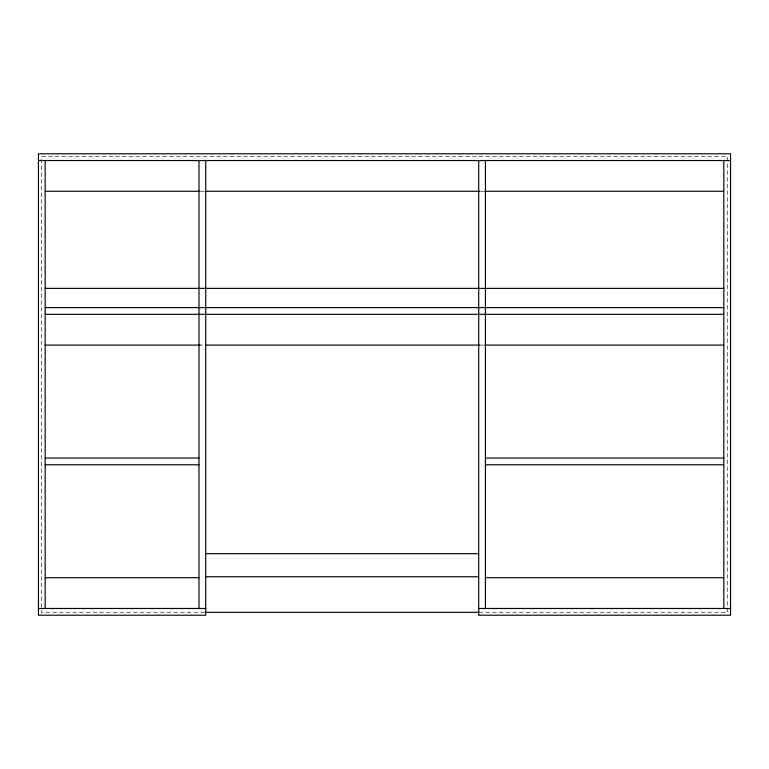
<?xml version="1.0" encoding="UTF-8"?>
<svg xmlns="http://www.w3.org/2000/svg" width="769" height="769" viewBox="0 0 769 769"><rect width="100%" height="100%" fill="white"/><g stroke="black" fill="none" stroke-linecap="round" stroke-linejoin="round"><path stroke-width="0.58" stroke-dasharray="3.85 2.88" d="M201.218 191.289L204.929 191.289M480.942 191.289L483.595 191.289M198.979 345.089L204.929 345.089M480.942 345.089L483.595 345.089M204.516 612.316L41.334 612.316L41.334 156.684L727.666 156.684L727.666 612.316L480.49 612.316"/><path stroke-width="1.15" d="M38.45 160.529L730.55 160.529M45.179 191.289L200.123 191.289M206.13 191.289L479.991 191.289M484.797 191.289L723.821 191.289M45.179 288.375L723.821 288.375M45.179 307.6L723.821 307.6M45.179 314.329L723.821 314.329M45.179 345.089L200.123 345.089M206.13 345.089L479.991 345.089M484.797 345.089L723.821 345.089M45.179 458.036L198.979 458.036M485.431 458.036L723.821 458.036M45.179 464.764L198.979 464.764M485.431 464.764L723.821 464.764M205.708 553.68L478.703 553.68M205.708 576.75L478.703 576.75M45.179 577.711L198.979 577.711M485.431 577.711L723.821 577.711M38.45 608.471L205.708 608.471M478.703 608.471L730.55 608.471M205.717 612.316L479.289 612.316M723.821 160.529L723.821 608.471M485.431 160.529L485.431 608.471M478.703 160.529L478.703 615.2L730.55 615.2L730.55 153.8L38.45 153.8L38.45 615.2L205.708 615.2L205.708 160.529M198.979 160.529L198.979 608.471M45.179 160.529L45.179 608.471"/></g></svg>
